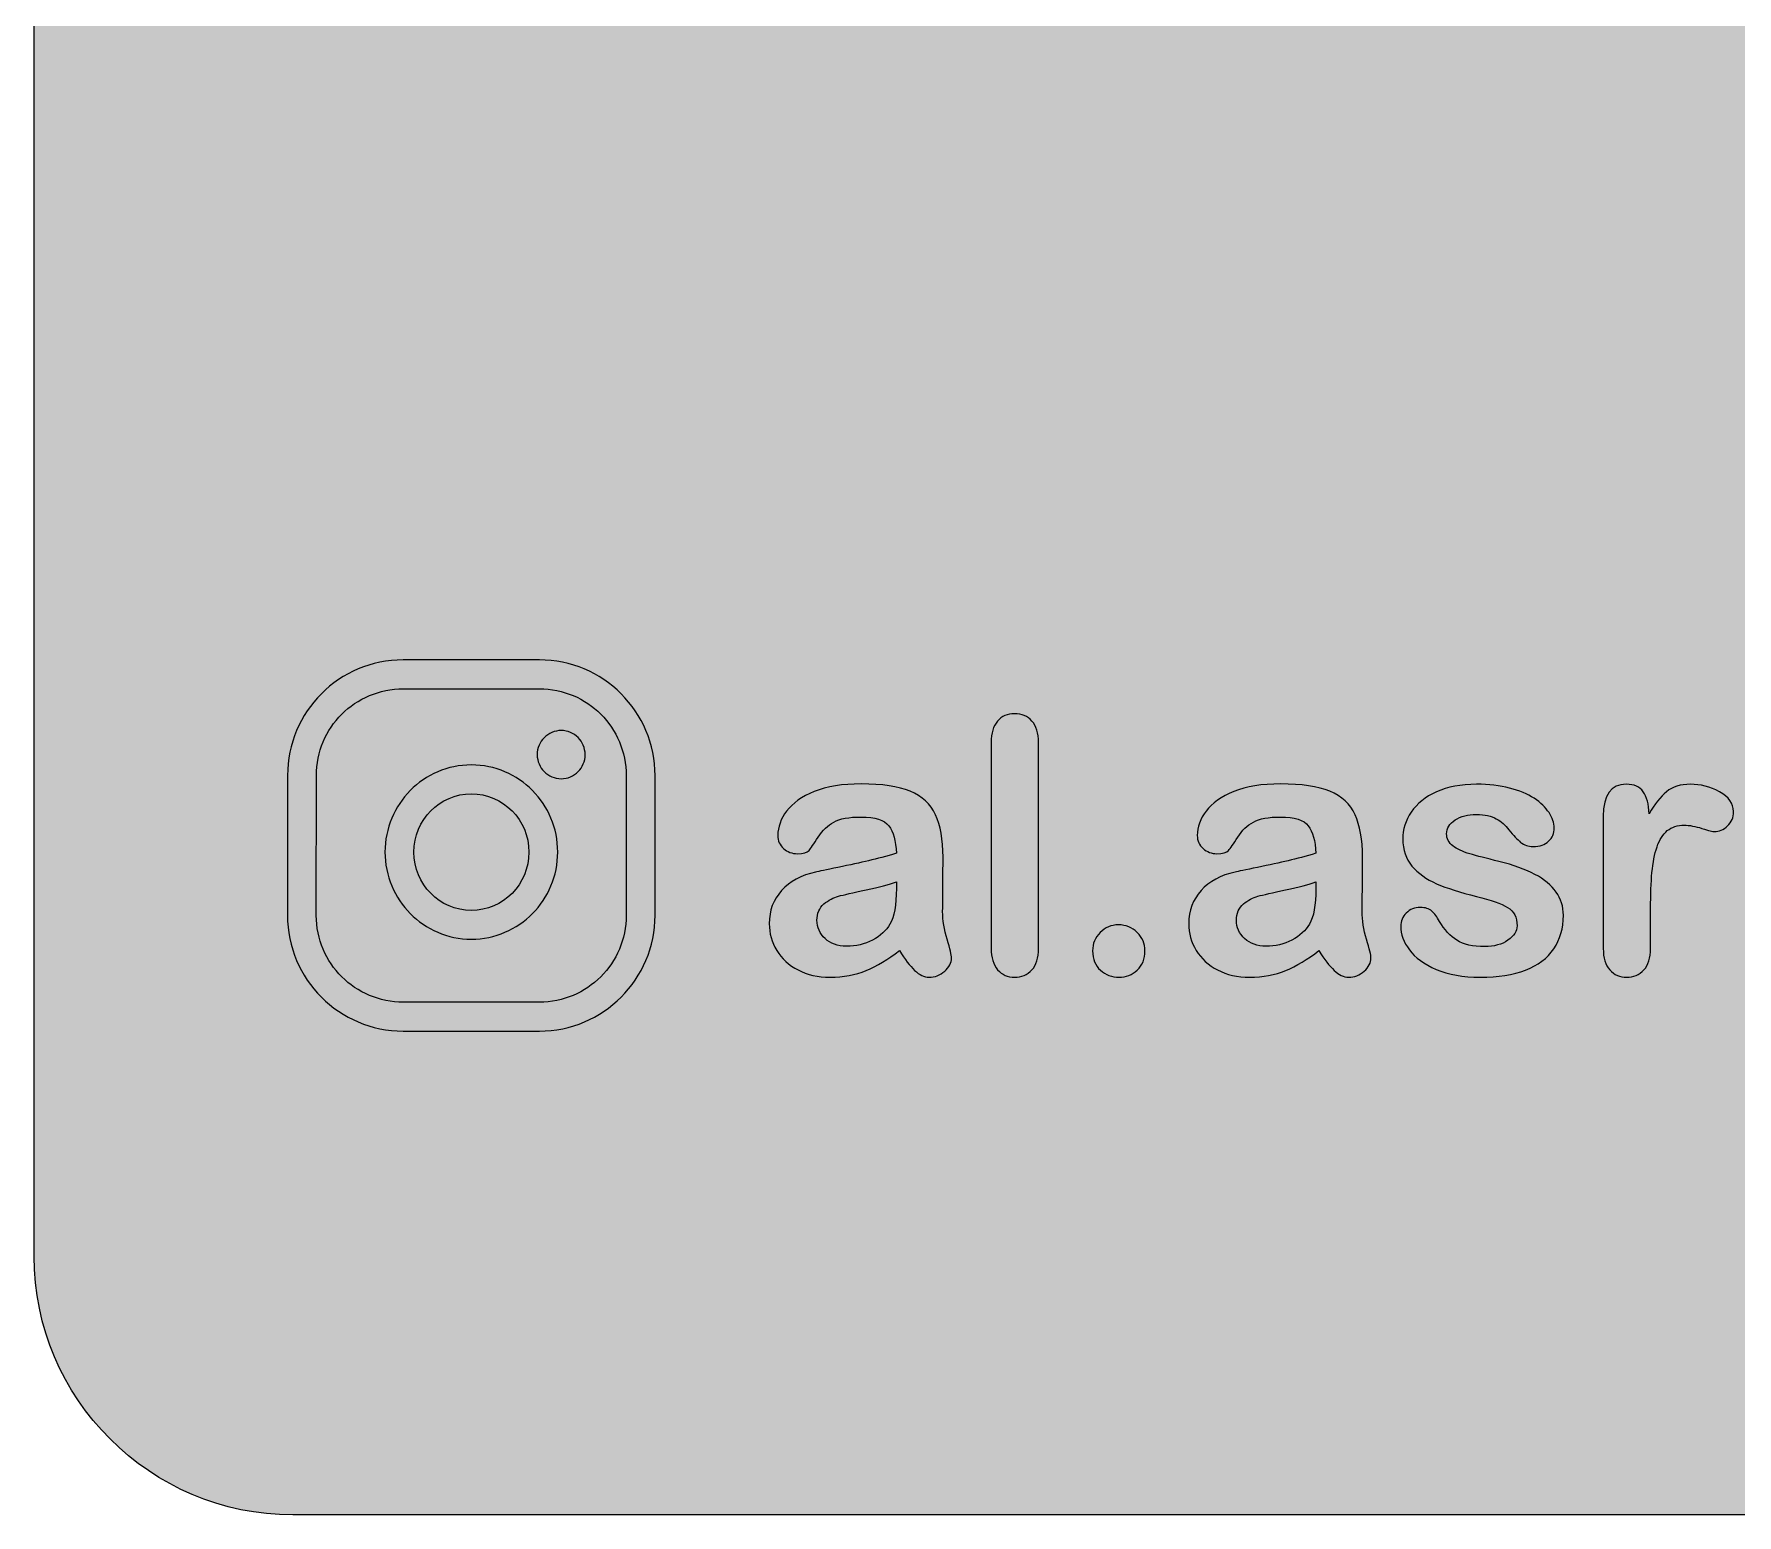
# Model space of a CAD drawing. Header units: millimetres. Extents: x -479.3 to -439.3, y 36.5 to 76.5.
# Drawn here: x -479.3 to -459.06, y 36.51 to 54.12 of the extents above; entities that cross this region are included whole.
import ezdxf

# ---------------------------------------------------------------- set-up
doc = ezdxf.new("R2010")
doc.units = ezdxf.units.MM
doc.header["$MEASUREMENT"] = 0
doc.layers.add('Layer 1', color=7, linetype='Continuous')

msp = doc.modelspace()

# ---------------------------------------------------------------- hatches: boundary and pattern name
at = {"layer": 'Layer 1', "true_color": 0xfff212}
h = msp.add_hatch(color=2, dxfattribs=at)
edge = h.paths.add_edge_path()
edge.add_spline(control_points=[(-442.378, 76.5096), (-442.378, 76.5096), (-476.2282, 76.5096), (-476.2282, 76.5096), (-477.9194, 76.5096), (-479.3031, 75.1259), (-479.3031, 73.4347), (-479.3031, 73.4347), (-479.3031, 39.5846), (-479.3031, 39.5846), (-479.3031, 37.8934), (-477.9194, 36.5097), (-476.2282, 36.5097), (-476.2282, 36.5097), (-442.378, 36.5097), (-442.378, 36.5097), (-440.6868, 36.5097), (-439.3031, 37.8934), (-439.3031, 39.5846), (-439.3031, 39.5846), (-439.3031, 73.4347), (-439.3031, 73.4347), (-439.3031, 75.1259), (-440.6868, 76.5096), (-442.378, 76.5096)], knot_values=[0, 0, 0, 0, 0.125, 0.125, 0.125, 0.25, 0.25, 0.25, 0.375, 0.375, 0.375, 0.5, 0.5, 0.5, 0.625, 0.625, 0.625, 0.75, 0.75, 0.75, 0.875, 0.875, 0.875, 1, 1, 1, 1], degree=3, periodic=1)
at = {"layer": 'Layer 1', "true_color": 0x373435}
h = msp.add_hatch(color=250, dxfattribs=at)
edge = h.paths.add_edge_path()
edge.add_spline(control_points=[(-473.2954, 42.264), (-473.2954, 42.264), (-474.9138, 42.2636), (-474.9138, 42.2636), (-475.2936, 42.2636), (-475.6379, 42.4179), (-475.8869, 42.6668), (-476.1357, 42.9164), (-476.2902, 43.2606), (-476.2902, 43.6397), (-476.2902, 43.6397), (-476.2892, 45.3017), (-476.2892, 45.3017), (-476.2899, 45.6815), (-476.1358, 46.0256), (-475.8869, 46.2746), (-475.6379, 46.5236), (-475.2936, 46.6777), (-474.9139, 46.6777), (-474.9139, 46.6777), (-473.2955, 46.6777), (-473.2955, 46.6777), (-472.9164, 46.6777), (-472.5725, 46.5236), (-472.323, 46.2745), (-472.0735, 46.0246), (-471.9192, 45.6807), (-471.9192, 45.3015), (-471.9192, 45.3015), (-471.9192, 43.6397), (-471.9192, 43.6397), (-471.9192, 43.2603), (-472.0736, 42.9164), (-472.3229, 42.6671), (-472.571, 42.4183), (-472.9153, 42.2643), (-473.2954, 42.264)], knot_values=[0, 0, 0, 0, 0.0833333, 0.0833333, 0.0833333, 0.1666667, 0.1666667, 0.1666667, 0.25, 0.25, 0.25, 0.3333333, 0.3333333, 0.3333333, 0.4166667, 0.4166667, 0.4166667, 0.5, 0.5, 0.5, 0.5833333, 0.5833333, 0.5833333, 0.6666667, 0.6666667, 0.6666667, 0.75, 0.75, 0.75, 0.8333333, 0.8333333, 0.8333333, 0.9166667, 0.9166667, 0.9166667, 1, 1, 1, 1], degree=3, periodic=1)
h = msp.add_hatch(color=250, dxfattribs=at)
edge = h.paths.add_edge_path()
edge.add_spline(control_points=[(-474.9138, 42.6072), (-474.9138, 42.6072), (-473.2955, 42.6072), (-473.2955, 42.6072), (-473.0109, 42.6064), (-472.7525, 42.7222), (-472.5653, 42.9094), (-472.3783, 43.0958), (-472.2627, 43.3541), (-472.2627, 43.6394), (-472.2627, 43.6394), (-472.2627, 45.3015), (-472.2627, 45.3015), (-472.2627, 45.5873), (-472.3783, 45.8456), (-472.5646, 46.0318), (-472.7515, 46.2188), (-473.0099, 46.3343), (-473.2955, 46.3343), (-473.2955, 46.3343), (-474.9139, 46.3343), (-474.9139, 46.3343), (-475.199, 46.3343), (-475.4574, 46.2186), (-475.6442, 46.0319), (-475.8308, 45.8453), (-475.9465, 45.5869), (-475.9465, 45.3017), (-475.9465, 45.3017), (-475.9473, 43.6397), (-475.9473, 43.6397), (-475.9466, 43.3542), (-475.8312, 43.0958), (-475.6448, 42.9096), (-475.4574, 42.7229), (-475.199, 42.6072), (-474.9138, 42.6072)], knot_values=[0, 0, 0, 0, 0.0833333, 0.0833333, 0.0833333, 0.1666667, 0.1666667, 0.1666667, 0.25, 0.25, 0.25, 0.3333333, 0.3333333, 0.3333333, 0.4166667, 0.4166667, 0.4166667, 0.5, 0.5, 0.5, 0.5833333, 0.5833333, 0.5833333, 0.6666667, 0.6666667, 0.6666667, 0.75, 0.75, 0.75, 0.8333333, 0.8333333, 0.8333333, 0.9166667, 0.9166667, 0.9166667, 1, 1, 1, 1], degree=3, periodic=1)
h = msp.add_hatch(color=250, dxfattribs=at)
edge = h.paths.add_edge_path()
edge.add_spline(control_points=[(-467.9239, 43.2472), (-467.9239, 43.2472), (-467.9239, 45.694), (-467.9239, 45.694), (-467.9239, 45.8069), (-467.8985, 45.8923), (-467.8484, 45.9502), (-467.7983, 46.008), (-467.7306, 46.0369), (-467.6452, 46.0369), (-467.5605, 46.0369), (-467.4914, 46.008), (-467.4392, 45.9509), (-467.387, 45.8937), (-467.3609, 45.8083), (-467.3609, 45.694), (-467.3609, 45.694), (-467.3609, 43.2472), (-467.3609, 43.2472), (-467.3609, 43.1329), (-467.3877, 43.0475), (-467.4406, 42.9904), (-467.4935, 42.9332), (-467.562, 42.9043), (-467.6452, 42.9043), (-467.7278, 42.9043), (-467.7948, 42.9339), (-467.8463, 42.9932), (-467.8978, 43.0525), (-467.9239, 43.1371), (-467.9239, 43.2472)], knot_values=[0, 0, 0, 0, 0.1, 0.1, 0.1, 0.2, 0.2, 0.2, 0.3, 0.3, 0.3, 0.4, 0.4, 0.4, 0.5, 0.5, 0.5, 0.6, 0.6, 0.6, 0.7, 0.7, 0.7, 0.8, 0.8, 0.8, 0.9, 0.9, 0.9, 1, 1, 1, 1], degree=3, periodic=1)
h = msp.add_hatch(color=250, dxfattribs=at)
edge = h.paths.add_edge_path()
edge.add_spline(control_points=[(-472.7508, 45.5511), (-472.7505, 45.4724), (-472.7822, 45.401), (-472.8335, 45.3491), (-472.8858, 45.2964), (-472.9574, 45.2639), (-473.0359, 45.2639), (-473.1151, 45.2648), (-473.1866, 45.297), (-473.2378, 45.3486), (-473.2895, 45.401), (-473.3212, 45.4725), (-473.3212, 45.5509), (-473.3212, 45.6292), (-473.2895, 45.7008), (-473.2383, 45.7527), (-473.186, 45.8054), (-473.1146, 45.8378), (-473.0359, 45.8378), (-472.9571, 45.8378), (-472.8857, 45.8054), (-472.834, 45.7533), (-472.7827, 45.7013), (-472.7514, 45.6298), (-472.7508, 45.5511)], knot_values=[0, 0, 0, 0, 0.125, 0.125, 0.125, 0.25, 0.25, 0.25, 0.375, 0.375, 0.375, 0.5, 0.5, 0.5, 0.625, 0.625, 0.625, 0.75, 0.75, 0.75, 0.875, 0.875, 0.875, 1, 1, 1, 1], degree=3, periodic=1)
h = msp.add_hatch(color=250, dxfattribs=at)
edge = h.paths.add_edge_path()
edge.add_spline(control_points=[(-473.0765, 44.3926), (-473.0765, 44.1076), (-473.1913, 43.8488), (-473.3767, 43.6611), (-473.5636, 43.4725), (-473.8206, 43.3562), (-474.1037, 43.3562), (-474.3875, 43.3571), (-474.6447, 43.4733), (-474.83, 43.6606), (-475.0159, 43.8483), (-475.1309, 44.1072), (-475.1309, 44.3925), (-475.1309, 44.6778), (-475.016, 44.9364), (-474.8307, 45.124), (-474.6442, 45.3124), (-474.3871, 45.4289), (-474.1037, 45.4289), (-473.8203, 45.4289), (-473.5634, 45.3126), (-473.3774, 45.1247), (-473.1915, 44.937), (-473.0765, 44.678), (-473.0765, 44.3926)], knot_values=[0, 0, 0, 0, 0.125, 0.125, 0.125, 0.25, 0.25, 0.25, 0.375, 0.375, 0.375, 0.5, 0.5, 0.5, 0.625, 0.625, 0.625, 0.75, 0.75, 0.75, 0.875, 0.875, 0.875, 1, 1, 1, 1], degree=3, periodic=1)
h = msp.add_hatch(color=250, dxfattribs=at)
edge = h.paths.add_edge_path()
edge.add_spline(control_points=[(-469.0133, 43.2211), (-469.1502, 43.1153), (-469.2821, 43.0362), (-469.4091, 42.9833), (-469.5368, 42.9304), (-469.68, 42.9043), (-469.8381, 42.9043), (-469.9827, 42.9043), (-470.1104, 42.9332), (-470.2198, 42.9904), (-470.3291, 43.0475), (-470.4138, 43.1244), (-470.4731, 43.2225), (-470.5323, 43.3206), (-470.562, 43.4264), (-470.562, 43.5407), (-470.562, 43.6952), (-470.5133, 43.8265), (-470.4152, 43.9351), (-470.3171, 44.0445), (-470.1824, 44.1171), (-470.0109, 44.1545), (-469.9757, 44.163), (-469.8868, 44.1813), (-469.7449, 44.2103), (-469.6031, 44.2392), (-469.4811, 44.2653), (-469.3802, 44.29), (-469.2793, 44.314), (-469.1692, 44.3429), (-469.0507, 44.3775), (-469.0577, 44.5264), (-469.0874, 44.6357), (-469.1403, 44.7049), (-469.1939, 44.7747), (-469.3033, 44.8093), (-469.4705, 44.8093), (-469.6137, 44.8093), (-469.7217, 44.7895), (-469.7936, 44.7493), (-469.8663, 44.7098), (-469.9284, 44.6498), (-469.9799, 44.5694), (-470.0314, 44.4897), (-470.0681, 44.4375), (-470.0892, 44.4114), (-470.1111, 44.386), (-470.157, 44.3733), (-470.2268, 44.3733), (-470.2903, 44.3733), (-470.3454, 44.3937), (-470.3912, 44.4346), (-470.4371, 44.4749), (-470.4604, 44.5271), (-470.4604, 44.5906), (-470.4604, 44.69), (-470.4251, 44.7867), (-470.3552, 44.8805), (-470.2847, 44.9744), (-470.1753, 45.0513), (-470.0265, 45.112), (-469.8776, 45.1726), (-469.692, 45.203), (-469.4698, 45.203), (-469.2221, 45.203), (-469.0267, 45.1733), (-468.8849, 45.1148), (-468.7431, 45.0562), (-468.6429, 44.9638), (-468.5843, 44.8368), (-468.5258, 44.7098), (-468.4961, 44.5419), (-468.4961, 44.3323), (-468.4961, 44.1997), (-468.4968, 44.0875), (-468.4975, 43.9951), (-468.4982, 43.9027), (-468.4989, 43.7996), (-468.5004, 43.6868), (-468.5004, 43.5809), (-468.4827, 43.4702), (-468.4474, 43.3551), (-468.4122, 43.2408), (-468.3952, 43.1668), (-468.3952, 43.1336), (-468.3952, 43.0757), (-468.422, 43.0228), (-468.4764, 42.9756), (-468.5314, 42.9283), (-468.5928, 42.9043), (-468.6619, 42.9043), (-468.7198, 42.9043), (-468.7769, 42.9311), (-468.8334, 42.9854), (-468.8898, 43.0398), (-468.9498, 43.1181), (-469.0133, 43.2211)], knot_values=[0, 0, 0, 0, 0.03125, 0.03125, 0.03125, 0.0625, 0.0625, 0.0625, 0.09375, 0.09375, 0.09375, 0.125, 0.125, 0.125, 0.15625, 0.15625, 0.15625, 0.1875, 0.1875, 0.1875, 0.21875, 0.21875, 0.21875, 0.25, 0.25, 0.25, 0.28125, 0.28125, 0.28125, 0.3125, 0.3125, 0.3125, 0.34375, 0.34375, 0.34375, 0.375, 0.375, 0.375, 0.40625, 0.40625, 0.40625, 0.4375, 0.4375, 0.4375, 0.46875, 0.46875, 0.46875, 0.5, 0.5, 0.5, 0.53125, 0.53125, 0.53125, 0.5625, 0.5625, 0.5625, 0.59375, 0.59375, 0.59375, 0.625, 0.625, 0.625, 0.65625, 0.65625, 0.65625, 0.6875, 0.6875, 0.6875, 0.71875, 0.71875, 0.71875, 0.75, 0.75, 0.75, 0.78125, 0.78125, 0.78125, 0.8125, 0.8125, 0.8125, 0.84375, 0.84375, 0.84375, 0.875, 0.875, 0.875, 0.90625, 0.90625, 0.90625, 0.9375, 0.9375, 0.9375, 0.96875, 0.96875, 0.96875, 1, 1, 1, 1], degree=3, periodic=1)
h = msp.add_hatch(color=250, dxfattribs=at)
edge = h.paths.add_edge_path()
edge.add_spline(control_points=[(-464.0258, 43.2211), (-464.1627, 43.1153), (-464.2946, 43.0362), (-464.4216, 42.9833), (-464.5493, 42.9304), (-464.6925, 42.9043), (-464.8506, 42.9043), (-464.9952, 42.9043), (-465.1229, 42.9332), (-465.2323, 42.9904), (-465.3416, 43.0475), (-465.4263, 43.1244), (-465.4856, 43.2225), (-465.5448, 43.3206), (-465.5745, 43.4264), (-465.5745, 43.5407), (-465.5745, 43.6952), (-465.5258, 43.8265), (-465.4277, 43.9351), (-465.3296, 44.0445), (-465.1949, 44.1171), (-465.0234, 44.1545), (-464.9882, 44.163), (-464.8993, 44.1813), (-464.7574, 44.2103), (-464.6156, 44.2392), (-464.4936, 44.2653), (-464.3927, 44.29), (-464.2918, 44.314), (-464.1817, 44.3429), (-464.0632, 44.3775), (-464.0702, 44.5264), (-464.0999, 44.6357), (-464.1528, 44.7049), (-464.2064, 44.7747), (-464.3158, 44.8093), (-464.483, 44.8093), (-464.6262, 44.8093), (-464.7342, 44.7895), (-464.8061, 44.7493), (-464.8788, 44.7098), (-464.9409, 44.6498), (-464.9924, 44.5694), (-465.0439, 44.4897), (-465.0806, 44.4375), (-465.1017, 44.4114), (-465.1236, 44.386), (-465.1695, 44.3733), (-465.2393, 44.3733), (-465.3028, 44.3733), (-465.3579, 44.3937), (-465.4037, 44.4346), (-465.4496, 44.4749), (-465.4729, 44.5271), (-465.4729, 44.5906), (-465.4729, 44.69), (-465.4376, 44.7867), (-465.3677, 44.8805), (-465.2972, 44.9744), (-465.1878, 45.0513), (-465.039, 45.112), (-464.8901, 45.1726), (-464.7045, 45.203), (-464.4823, 45.203), (-464.2346, 45.203), (-464.0392, 45.1733), (-463.8974, 45.1148), (-463.7556, 45.0562), (-463.6554, 44.9638), (-463.5968, 44.8368), (-463.5383, 44.7098), (-463.5086, 44.5419), (-463.5086, 44.3323), (-463.5086, 44.1997), (-463.5093, 44.0875), (-463.51, 43.9951), (-463.5107, 43.9027), (-463.5114, 43.7996), (-463.5129, 43.6868), (-463.5129, 43.5809), (-463.4952, 43.4702), (-463.4599, 43.3551), (-463.4247, 43.2408), (-463.4077, 43.1668), (-463.4077, 43.1336), (-463.4077, 43.0757), (-463.4345, 43.0228), (-463.4889, 42.9756), (-463.5439, 42.9283), (-463.6053, 42.9043), (-463.6744, 42.9043), (-463.7323, 42.9043), (-463.7894, 42.9311), (-463.8459, 42.9854), (-463.9023, 43.0398), (-463.9623, 43.1181), (-464.0258, 43.2211)], knot_values=[0, 0, 0, 0, 0.03125, 0.03125, 0.03125, 0.0625, 0.0625, 0.0625, 0.09375, 0.09375, 0.09375, 0.125, 0.125, 0.125, 0.15625, 0.15625, 0.15625, 0.1875, 0.1875, 0.1875, 0.21875, 0.21875, 0.21875, 0.25, 0.25, 0.25, 0.28125, 0.28125, 0.28125, 0.3125, 0.3125, 0.3125, 0.34375, 0.34375, 0.34375, 0.375, 0.375, 0.375, 0.40625, 0.40625, 0.40625, 0.4375, 0.4375, 0.4375, 0.46875, 0.46875, 0.46875, 0.5, 0.5, 0.5, 0.53125, 0.53125, 0.53125, 0.5625, 0.5625, 0.5625, 0.59375, 0.59375, 0.59375, 0.625, 0.625, 0.625, 0.65625, 0.65625, 0.65625, 0.6875, 0.6875, 0.6875, 0.71875, 0.71875, 0.71875, 0.75, 0.75, 0.75, 0.78125, 0.78125, 0.78125, 0.8125, 0.8125, 0.8125, 0.84375, 0.84375, 0.84375, 0.875, 0.875, 0.875, 0.90625, 0.90625, 0.90625, 0.9375, 0.9375, 0.9375, 0.96875, 0.96875, 0.96875, 1, 1, 1, 1], degree=3, periodic=1)
h = msp.add_hatch(color=250, dxfattribs=at)
edge = h.paths.add_edge_path()
edge.add_spline(control_points=[(-461.1203, 43.6409), (-461.1203, 43.4857), (-461.1584, 43.3523), (-461.2339, 43.2416), (-461.3094, 43.1308), (-461.4216, 43.0468), (-461.5698, 42.9897), (-461.7179, 42.9325), (-461.8978, 42.9043), (-462.1102, 42.9043), (-462.3127, 42.9043), (-462.4863, 42.9353), (-462.6309, 42.9974), (-462.7755, 43.0588), (-462.8821, 43.1364), (-462.9512, 43.2296), (-463.0197, 43.322), (-463.0542, 43.4151), (-463.0542, 43.509), (-463.0542, 43.571), (-463.0324, 43.624), (-462.9879, 43.6677), (-462.9442, 43.7122), (-462.8884, 43.734), (-462.8207, 43.734), (-462.7614, 43.734), (-462.7163, 43.7192), (-462.6845, 43.6903), (-462.6528, 43.6614), (-462.6224, 43.6211), (-462.5935, 43.5682), (-462.5356, 43.468), (-462.4665, 43.3925), (-462.3861, 43.3432), (-462.3056, 43.2931), (-462.1956, 43.2684), (-462.0566, 43.2684), (-461.9437, 43.2684), (-461.8513, 43.2938), (-461.7793, 43.3439), (-461.7066, 43.394), (-461.6706, 43.4518), (-461.6706, 43.5167), (-461.6706, 43.6162), (-461.708, 43.6882), (-461.7828, 43.734), (-461.8583, 43.7792), (-461.9818, 43.8229), (-462.1539, 43.8646), (-462.348, 43.9125), (-462.506, 43.9633), (-462.6281, 44.0162), (-462.7494, 44.0692), (-462.8468, 44.1397), (-462.9202, 44.2265), (-462.9928, 44.3133), (-463.0295, 44.4205), (-463.0295, 44.5468), (-463.0295, 44.6604), (-462.9957, 44.767), (-462.9286, 44.8678), (-462.8609, 44.9687), (-462.7614, 45.0485), (-462.6295, 45.1084), (-462.4983, 45.1684), (-462.3395, 45.1987), (-462.1532, 45.1987), (-462.0072, 45.1987), (-461.876, 45.1839), (-461.7603, 45.1536), (-461.6438, 45.1233), (-461.5465, 45.0823), (-461.4689, 45.0315), (-461.3905, 44.98), (-461.3313, 44.9236), (-461.2911, 44.8615), (-461.2501, 44.7994), (-461.2297, 44.7394), (-461.2297, 44.6795), (-461.2297, 44.6153), (-461.2515, 44.5616), (-461.2953, 44.5207), (-461.3383, 44.4791), (-461.4004, 44.4586), (-461.4801, 44.4586), (-461.538, 44.4586), (-461.5874, 44.4749), (-461.6283, 44.508), (-461.6685, 44.5412), (-461.7151, 44.5906), (-461.768, 44.6569), (-461.8103, 44.7119), (-461.8604, 44.7564), (-461.9183, 44.7895), (-461.9761, 44.8227), (-462.0545, 44.8389), (-462.1539, 44.8389), (-462.2555, 44.8389), (-462.3402, 44.817), (-462.4079, 44.774), (-462.475, 44.7303), (-462.5088, 44.6759), (-462.5088, 44.611), (-462.5088, 44.5518), (-462.4841, 44.5031), (-462.4348, 44.4657), (-462.3847, 44.4276), (-462.3183, 44.3958), (-462.2344, 44.3711), (-462.1504, 44.3464), (-462.0347, 44.3161), (-461.8872, 44.2801), (-461.7123, 44.2378), (-461.569, 44.1863), (-461.4583, 44.127), (-461.3475, 44.0678), (-461.2635, 43.9979), (-461.2064, 43.9168), (-461.1492, 43.8363), (-461.1203, 43.7446), (-461.1203, 43.6409)], knot_values=[0, 0, 0, 0, 0.025, 0.025, 0.025, 0.05, 0.05, 0.05, 0.075, 0.075, 0.075, 0.1, 0.1, 0.1, 0.125, 0.125, 0.125, 0.15, 0.15, 0.15, 0.175, 0.175, 0.175, 0.2, 0.2, 0.2, 0.225, 0.225, 0.225, 0.25, 0.25, 0.25, 0.275, 0.275, 0.275, 0.3, 0.3, 0.3, 0.325, 0.325, 0.325, 0.35, 0.35, 0.35, 0.375, 0.375, 0.375, 0.4, 0.4, 0.4, 0.425, 0.425, 0.425, 0.45, 0.45, 0.45, 0.475, 0.475, 0.475, 0.5, 0.5, 0.5, 0.525, 0.525, 0.525, 0.55, 0.55, 0.55, 0.575, 0.575, 0.575, 0.6, 0.6, 0.6, 0.625, 0.625, 0.625, 0.65, 0.65, 0.65, 0.675, 0.675, 0.675, 0.7, 0.7, 0.7, 0.725, 0.725, 0.725, 0.75, 0.75, 0.75, 0.775, 0.775, 0.775, 0.8, 0.8, 0.8, 0.825, 0.825, 0.825, 0.85, 0.85, 0.85, 0.875, 0.875, 0.875, 0.9, 0.9, 0.9, 0.925, 0.925, 0.925, 0.95, 0.95, 0.95, 0.975, 0.975, 0.975, 1, 1, 1, 1], degree=3, periodic=1)
h = msp.add_hatch(color=250, dxfattribs=at)
edge = h.paths.add_edge_path()
edge.add_spline(control_points=[(-460.0832, 43.7185), (-460.0832, 43.7185), (-460.0832, 43.2472), (-460.0832, 43.2472), (-460.0832, 43.1329), (-460.11, 43.0475), (-460.1636, 42.9904), (-460.2173, 42.9332), (-460.285, 42.9043), (-460.3675, 42.9043), (-460.4487, 42.9043), (-460.5157, 42.9332), (-460.5679, 42.9911), (-460.6201, 43.0489), (-460.6462, 43.1343), (-460.6462, 43.2472), (-460.6462, 43.2472), (-460.6462, 44.8185), (-460.6462, 44.8185), (-460.6462, 45.0718), (-460.5545, 45.1987), (-460.3718, 45.1987), (-460.2786, 45.1987), (-460.2109, 45.1691), (-460.17, 45.1098), (-460.1284, 45.0506), (-460.1058, 44.9624), (-460.1016, 44.8467), (-460.0345, 44.9624), (-459.9654, 45.0506), (-459.8941, 45.1098), (-459.8229, 45.1691), (-459.7283, 45.1987), (-459.6098, 45.1987), (-459.4913, 45.1987), (-459.3762, 45.1691), (-459.2648, 45.1098), (-459.1533, 45.0506), (-459.0976, 44.9716), (-459.0976, 44.8735), (-459.0976, 44.8043), (-459.1208, 44.7479), (-459.1688, 44.7027), (-459.2161, 44.6576), (-459.2676, 44.6357), (-459.3226, 44.6357), (-459.3431, 44.6357), (-459.3932, 44.6484), (-459.4722, 44.6738), (-459.5519, 44.6992), (-459.6218, 44.7119), (-459.6825, 44.7119), (-459.765, 44.7119), (-459.832, 44.69), (-459.8849, 44.647), (-459.9372, 44.6033), (-459.9781, 44.5391), (-460.007, 44.4537), (-460.0359, 44.3683), (-460.0557, 44.2667), (-460.067, 44.1489), (-460.0776, 44.0311), (-460.0832, 43.8878), (-460.0832, 43.7185)], knot_values=[0, 0, 0, 0, 0.047619, 0.047619, 0.047619, 0.0952381, 0.0952381, 0.0952381, 0.1428571, 0.1428571, 0.1428571, 0.1904762, 0.1904762, 0.1904762, 0.2380952, 0.2380952, 0.2380952, 0.2857143, 0.2857143, 0.2857143, 0.3333333, 0.3333333, 0.3333333, 0.3809524, 0.3809524, 0.3809524, 0.4285714, 0.4285714, 0.4285714, 0.4761905, 0.4761905, 0.4761905, 0.5238095, 0.5238095, 0.5238095, 0.5714286, 0.5714286, 0.5714286, 0.6190476, 0.6190476, 0.6190476, 0.6666667, 0.6666667, 0.6666667, 0.7142857, 0.7142857, 0.7142857, 0.7619048, 0.7619048, 0.7619048, 0.8095238, 0.8095238, 0.8095238, 0.8571429, 0.8571429, 0.8571429, 0.9047619, 0.9047619, 0.9047619, 0.952381, 0.952381, 0.952381, 1, 1, 1, 1], degree=3, periodic=1)
h = msp.add_hatch(color=250, dxfattribs=at)
edge = h.paths.add_edge_path()
edge.add_spline(control_points=[(-473.6206, 43.9016), (-473.4966, 44.0268), (-473.42, 44.2003), (-473.42, 44.3926), (-473.42, 44.5848), (-473.4966, 44.7584), (-473.6202, 44.8833), (-473.7437, 45.008), (-473.9148, 45.0854), (-474.1037, 45.0854), (-474.2922, 45.0854), (-474.4632, 45.0083), (-474.5867, 44.8838), (-474.7106, 44.7584), (-474.7875, 44.5845), (-474.7875, 44.3925), (-474.7875, 44.2003), (-474.7109, 44.0268), (-474.5873, 43.902), (-474.4632, 43.7767), (-474.2918, 43.6989), (-474.1037, 43.6989), (-473.9147, 43.6996), (-473.7438, 43.7767), (-473.6206, 43.9016)], knot_values=[0, 0, 0, 0, 0.125, 0.125, 0.125, 0.25, 0.25, 0.25, 0.375, 0.375, 0.375, 0.5, 0.5, 0.5, 0.625, 0.625, 0.625, 0.75, 0.75, 0.75, 0.875, 0.875, 0.875, 1, 1, 1, 1], degree=3, periodic=1)
h = msp.add_hatch(color=250, dxfattribs=at)
edge = h.paths.add_edge_path()
edge.add_spline(control_points=[(-469.0507, 44.0388), (-469.1332, 44.0085), (-469.2532, 43.976), (-469.4112, 43.9429), (-469.5686, 43.909), (-469.6779, 43.8836), (-469.7386, 43.8681), (-469.7993, 43.8519), (-469.8571, 43.8208), (-469.9122, 43.7749), (-469.9672, 43.7284), (-469.9947, 43.6642), (-469.9947, 43.5809), (-469.9947, 43.4956), (-469.9623, 43.4229), (-469.8973, 43.3629), (-469.8331, 43.3029), (-469.7485, 43.2726), (-469.6433, 43.2726), (-469.5319, 43.2726), (-469.4289, 43.2973), (-469.335, 43.346), (-469.2405, 43.3954), (-469.1713, 43.4582), (-469.1269, 43.5358), (-469.0761, 43.6211), (-469.0507, 43.7622), (-469.0507, 43.9584), (-469.0507, 43.9584), (-469.0507, 44.0388), (-469.0507, 44.0388)], knot_values=[0, 0, 0, 0, 0.1, 0.1, 0.1, 0.2, 0.2, 0.2, 0.3, 0.3, 0.3, 0.4, 0.4, 0.4, 0.5, 0.5, 0.5, 0.6, 0.6, 0.6, 0.7, 0.7, 0.7, 0.8, 0.8, 0.8, 0.9, 0.9, 0.9, 1, 1, 1, 1], degree=3, periodic=1)
h = msp.add_hatch(color=250, dxfattribs=at)
edge = h.paths.add_edge_path()
edge.add_spline(control_points=[(-464.0632, 44.0388), (-464.1457, 44.0085), (-464.2657, 43.976), (-464.4237, 43.9429), (-464.5811, 43.909), (-464.6904, 43.8836), (-464.7511, 43.8681), (-464.8118, 43.8519), (-464.8696, 43.8208), (-464.9247, 43.7749), (-464.9797, 43.7284), (-465.0072, 43.6642), (-465.0072, 43.5809), (-465.0072, 43.4956), (-464.9748, 43.4229), (-464.9098, 43.3629), (-464.8456, 43.3029), (-464.761, 43.2726), (-464.6558, 43.2726), (-464.5444, 43.2726), (-464.4414, 43.2973), (-464.3475, 43.346), (-464.253, 43.3954), (-464.1838, 43.4582), (-464.1394, 43.5358), (-464.0886, 43.6211), (-464.0632, 43.7622), (-464.0632, 43.9584), (-464.0632, 43.9584), (-464.0632, 44.0388), (-464.0632, 44.0388)], knot_values=[0, 0, 0, 0, 0.1, 0.1, 0.1, 0.2, 0.2, 0.2, 0.3, 0.3, 0.3, 0.4, 0.4, 0.4, 0.5, 0.5, 0.5, 0.6, 0.6, 0.6, 0.7, 0.7, 0.7, 0.8, 0.8, 0.8, 0.9, 0.9, 0.9, 1, 1, 1, 1], degree=3, periodic=1)
h = msp.add_hatch(color=250, dxfattribs=at)
edge = h.paths.add_edge_path()
edge.add_spline(control_points=[(-466.4035, 42.9043), (-466.4888, 42.9043), (-466.5622, 42.9318), (-466.6243, 42.9868), (-466.6864, 43.0419), (-466.7174, 43.1195), (-466.7174, 43.2183), (-466.7174, 43.3029), (-466.6878, 43.3749), (-466.6285, 43.4356), (-466.5693, 43.4963), (-466.4959, 43.5266), (-466.4091, 43.5266), (-466.3223, 43.5266), (-466.2482, 43.497), (-466.1869, 43.437), (-466.1255, 43.377), (-466.0951, 43.3043), (-466.0951, 43.2183), (-466.0951, 43.1209), (-466.1255, 43.044), (-466.1869, 42.9883), (-466.2482, 42.9325), (-466.3202, 42.9043), (-466.4035, 42.9043)], knot_values=[0, 0, 0, 0, 0.125, 0.125, 0.125, 0.25, 0.25, 0.25, 0.375, 0.375, 0.375, 0.5, 0.5, 0.5, 0.625, 0.625, 0.625, 0.75, 0.75, 0.75, 0.875, 0.875, 0.875, 1, 1, 1, 1], degree=3, periodic=1)

# ---------------------------------------------------------------- linework, layer by layer
at = {"layer": 'Layer 1', "color": 250, "lineweight": 9}
msp.add_open_spline([(-442.378, 76.5096), (-442.378, 76.5096), (-476.2282, 76.5096), (-476.2282, 76.5096), (-477.9194, 76.5096), (-479.3031, 75.1259), (-479.3031, 73.4347), (-479.3031, 73.4347), (-479.3031, 39.5846), (-479.3031, 39.5846), (-479.3031, 37.8934), (-477.9194, 36.5097), (-476.2282, 36.5097), (-476.2282, 36.5097), (-442.378, 36.5097), (-442.378, 36.5097), (-440.6868, 36.5097), (-439.3031, 37.8934), (-439.3031, 39.5846), (-439.3031, 39.5846), (-439.3031, 73.4347), (-439.3031, 73.4347), (-439.3031, 75.1259), (-440.6868, 76.5096), (-442.378, 76.5096)], degree=3, knots=[0, 0, 0, 0, 0.125, 0.125, 0.125, 0.25, 0.25, 0.25, 0.375, 0.375, 0.375, 0.5, 0.5, 0.5, 0.625, 0.625, 0.625, 0.75, 0.75, 0.75, 0.875, 0.875, 0.875, 1, 1, 1, 1], dxfattribs=at)
at = {"layer": 'Layer 1', "color": 250}
for points, knots in [([(-473.2954, 42.264), (-473.2954, 42.264), (-474.9138, 42.2636), (-474.9138, 42.2636), (-475.2936, 42.2636), (-475.6379, 42.4179), (-475.8869, 42.6668), (-476.1357, 42.9164), (-476.2902, 43.2606), (-476.2902, 43.6397), (-476.2902, 43.6397), (-476.2892, 45.3017), (-476.2892, 45.3017), (-476.2899, 45.6815), (-476.1358, 46.0256), (-475.8869, 46.2746), (-475.6379, 46.5236), (-475.2936, 46.6777), (-474.9139, 46.6777), (-474.9139, 46.6777), (-473.2955, 46.6777), (-473.2955, 46.6777), (-472.9164, 46.6777), (-472.5725, 46.5236), (-472.323, 46.2745), (-472.0735, 46.0246), (-471.9192, 45.6807), (-471.9192, 45.3015), (-471.9192, 45.3015), (-471.9192, 43.6397), (-471.9192, 43.6397), (-471.9192, 43.2603), (-472.0736, 42.9164), (-472.3229, 42.6671), (-472.571, 42.4183), (-472.9153, 42.2643), (-473.2954, 42.264)], [0, 0, 0, 0, 0.0833333, 0.0833333, 0.0833333, 0.1666667, 0.1666667, 0.1666667, 0.25, 0.25, 0.25, 0.3333333, 0.3333333, 0.3333333, 0.4166667, 0.4166667, 0.4166667, 0.5, 0.5, 0.5, 0.5833333, 0.5833333, 0.5833333, 0.6666667, 0.6666667, 0.6666667, 0.75, 0.75, 0.75, 0.8333333, 0.8333333, 0.8333333, 0.9166667, 0.9166667, 0.9166667, 1, 1, 1, 1]), ([(-474.9138, 42.6072), (-474.9138, 42.6072), (-473.2955, 42.6072), (-473.2955, 42.6072), (-473.0109, 42.6064), (-472.7525, 42.7222), (-472.5653, 42.9094), (-472.3783, 43.0958), (-472.2627, 43.3541), (-472.2627, 43.6394), (-472.2627, 43.6394), (-472.2627, 45.3015), (-472.2627, 45.3015), (-472.2627, 45.5873), (-472.3783, 45.8456), (-472.5646, 46.0318), (-472.7515, 46.2188), (-473.0099, 46.3343), (-473.2955, 46.3343), (-473.2955, 46.3343), (-474.9139, 46.3343), (-474.9139, 46.3343), (-475.199, 46.3343), (-475.4574, 46.2186), (-475.6442, 46.0319), (-475.8308, 45.8453), (-475.9465, 45.5869), (-475.9465, 45.3017), (-475.9465, 45.3017), (-475.9473, 43.6397), (-475.9473, 43.6397), (-475.9466, 43.3542), (-475.8312, 43.0958), (-475.6448, 42.9096), (-475.4574, 42.7229), (-475.199, 42.6072), (-474.9138, 42.6072)], [0, 0, 0, 0, 0.0833333, 0.0833333, 0.0833333, 0.1666667, 0.1666667, 0.1666667, 0.25, 0.25, 0.25, 0.3333333, 0.3333333, 0.3333333, 0.4166667, 0.4166667, 0.4166667, 0.5, 0.5, 0.5, 0.5833333, 0.5833333, 0.5833333, 0.6666667, 0.6666667, 0.6666667, 0.75, 0.75, 0.75, 0.8333333, 0.8333333, 0.8333333, 0.9166667, 0.9166667, 0.9166667, 1, 1, 1, 1]), ([(-467.9239, 43.2472), (-467.9239, 43.2472), (-467.9239, 45.694), (-467.9239, 45.694), (-467.9239, 45.8069), (-467.8985, 45.8923), (-467.8484, 45.9502), (-467.7983, 46.008), (-467.7306, 46.0369), (-467.6452, 46.0369), (-467.5605, 46.0369), (-467.4914, 46.008), (-467.4392, 45.9509), (-467.387, 45.8937), (-467.3609, 45.8083), (-467.3609, 45.694), (-467.3609, 45.694), (-467.3609, 43.2472), (-467.3609, 43.2472), (-467.3609, 43.1329), (-467.3877, 43.0475), (-467.4406, 42.9904), (-467.4935, 42.9332), (-467.562, 42.9043), (-467.6452, 42.9043), (-467.7278, 42.9043), (-467.7948, 42.9339), (-467.8463, 42.9932), (-467.8978, 43.0525), (-467.9239, 43.1371), (-467.9239, 43.2472)], [0, 0, 0, 0, 0.1, 0.1, 0.1, 0.2, 0.2, 0.2, 0.3, 0.3, 0.3, 0.4, 0.4, 0.4, 0.5, 0.5, 0.5, 0.6, 0.6, 0.6, 0.7, 0.7, 0.7, 0.8, 0.8, 0.8, 0.9, 0.9, 0.9, 1, 1, 1, 1]), ([(-472.7508, 45.5511), (-472.7505, 45.4724), (-472.7822, 45.401), (-472.8335, 45.3491), (-472.8858, 45.2964), (-472.9574, 45.2639), (-473.0359, 45.2639), (-473.1151, 45.2648), (-473.1866, 45.297), (-473.2378, 45.3486), (-473.2895, 45.401), (-473.3212, 45.4725), (-473.3212, 45.5509), (-473.3212, 45.6292), (-473.2895, 45.7008), (-473.2383, 45.7527), (-473.186, 45.8054), (-473.1146, 45.8378), (-473.0359, 45.8378), (-472.9571, 45.8378), (-472.8857, 45.8054), (-472.834, 45.7533), (-472.7827, 45.7013), (-472.7514, 45.6298), (-472.7508, 45.5511)], [0, 0, 0, 0, 0.125, 0.125, 0.125, 0.25, 0.25, 0.25, 0.375, 0.375, 0.375, 0.5, 0.5, 0.5, 0.625, 0.625, 0.625, 0.75, 0.75, 0.75, 0.875, 0.875, 0.875, 1, 1, 1, 1]), ([(-473.0765, 44.3926), (-473.0765, 44.1076), (-473.1913, 43.8488), (-473.3767, 43.6611), (-473.5636, 43.4725), (-473.8206, 43.3562), (-474.1037, 43.3562), (-474.3875, 43.3571), (-474.6447, 43.4733), (-474.83, 43.6606), (-475.0159, 43.8483), (-475.1309, 44.1072), (-475.1309, 44.3925), (-475.1309, 44.6778), (-475.016, 44.9364), (-474.8307, 45.124), (-474.6442, 45.3124), (-474.3871, 45.4289), (-474.1037, 45.4289), (-473.8203, 45.4289), (-473.5634, 45.3126), (-473.3774, 45.1247), (-473.1915, 44.937), (-473.0765, 44.678), (-473.0765, 44.3926)], [0, 0, 0, 0, 0.125, 0.125, 0.125, 0.25, 0.25, 0.25, 0.375, 0.375, 0.375, 0.5, 0.5, 0.5, 0.625, 0.625, 0.625, 0.75, 0.75, 0.75, 0.875, 0.875, 0.875, 1, 1, 1, 1]), ([(-469.0133, 43.2211), (-469.1502, 43.1153), (-469.2821, 43.0362), (-469.4091, 42.9833), (-469.5368, 42.9304), (-469.68, 42.9043), (-469.8381, 42.9043), (-469.9827, 42.9043), (-470.1104, 42.9332), (-470.2198, 42.9904), (-470.3291, 43.0475), (-470.4138, 43.1244), (-470.4731, 43.2225), (-470.5323, 43.3206), (-470.562, 43.4264), (-470.562, 43.5407), (-470.562, 43.6952), (-470.5133, 43.8265), (-470.4152, 43.9351), (-470.3171, 44.0445), (-470.1824, 44.1171), (-470.0109, 44.1545), (-469.9757, 44.163), (-469.8868, 44.1813), (-469.7449, 44.2103), (-469.6031, 44.2392), (-469.4811, 44.2653), (-469.3802, 44.29), (-469.2793, 44.314), (-469.1692, 44.3429), (-469.0507, 44.3775), (-469.0577, 44.5264), (-469.0874, 44.6357), (-469.1403, 44.7049), (-469.1939, 44.7747), (-469.3033, 44.8093), (-469.4705, 44.8093), (-469.6137, 44.8093), (-469.7217, 44.7895), (-469.7936, 44.7493), (-469.8663, 44.7098), (-469.9284, 44.6498), (-469.9799, 44.5694), (-470.0314, 44.4897), (-470.0681, 44.4375), (-470.0892, 44.4114), (-470.1111, 44.386), (-470.157, 44.3733), (-470.2268, 44.3733), (-470.2903, 44.3733), (-470.3454, 44.3937), (-470.3912, 44.4346), (-470.4371, 44.4749), (-470.4604, 44.5271), (-470.4604, 44.5906), (-470.4604, 44.69), (-470.4251, 44.7867), (-470.3552, 44.8805), (-470.2847, 44.9744), (-470.1753, 45.0513), (-470.0265, 45.112), (-469.8776, 45.1726), (-469.692, 45.203), (-469.4698, 45.203), (-469.2221, 45.203), (-469.0267, 45.1733), (-468.8849, 45.1148), (-468.7431, 45.0562), (-468.6429, 44.9638), (-468.5843, 44.8368), (-468.5258, 44.7098), (-468.4961, 44.5419), (-468.4961, 44.3323), (-468.4961, 44.1997), (-468.4968, 44.0875), (-468.4975, 43.9951), (-468.4982, 43.9027), (-468.4989, 43.7996), (-468.5004, 43.6868), (-468.5004, 43.5809), (-468.4827, 43.4702), (-468.4474, 43.3551), (-468.4122, 43.2408), (-468.3952, 43.1668), (-468.3952, 43.1336), (-468.3952, 43.0757), (-468.422, 43.0228), (-468.4764, 42.9756), (-468.5314, 42.9283), (-468.5928, 42.9043), (-468.6619, 42.9043), (-468.7198, 42.9043), (-468.7769, 42.9311), (-468.8334, 42.9854), (-468.8898, 43.0398), (-468.9498, 43.1181), (-469.0133, 43.2211)], [0, 0, 0, 0, 0.03125, 0.03125, 0.03125, 0.0625, 0.0625, 0.0625, 0.09375, 0.09375, 0.09375, 0.125, 0.125, 0.125, 0.15625, 0.15625, 0.15625, 0.1875, 0.1875, 0.1875, 0.21875, 0.21875, 0.21875, 0.25, 0.25, 0.25, 0.28125, 0.28125, 0.28125, 0.3125, 0.3125, 0.3125, 0.34375, 0.34375, 0.34375, 0.375, 0.375, 0.375, 0.40625, 0.40625, 0.40625, 0.4375, 0.4375, 0.4375, 0.46875, 0.46875, 0.46875, 0.5, 0.5, 0.5, 0.53125, 0.53125, 0.53125, 0.5625, 0.5625, 0.5625, 0.59375, 0.59375, 0.59375, 0.625, 0.625, 0.625, 0.65625, 0.65625, 0.65625, 0.6875, 0.6875, 0.6875, 0.71875, 0.71875, 0.71875, 0.75, 0.75, 0.75, 0.78125, 0.78125, 0.78125, 0.8125, 0.8125, 0.8125, 0.84375, 0.84375, 0.84375, 0.875, 0.875, 0.875, 0.90625, 0.90625, 0.90625, 0.9375, 0.9375, 0.9375, 0.96875, 0.96875, 0.96875, 1, 1, 1, 1]), ([(-464.0258, 43.2211), (-464.1627, 43.1153), (-464.2946, 43.0362), (-464.4216, 42.9833), (-464.5493, 42.9304), (-464.6925, 42.9043), (-464.8506, 42.9043), (-464.9952, 42.9043), (-465.1229, 42.9332), (-465.2323, 42.9904), (-465.3416, 43.0475), (-465.4263, 43.1244), (-465.4856, 43.2225), (-465.5448, 43.3206), (-465.5745, 43.4264), (-465.5745, 43.5407), (-465.5745, 43.6952), (-465.5258, 43.8265), (-465.4277, 43.9351), (-465.3296, 44.0445), (-465.1949, 44.1171), (-465.0234, 44.1545), (-464.9882, 44.163), (-464.8993, 44.1813), (-464.7574, 44.2103), (-464.6156, 44.2392), (-464.4936, 44.2653), (-464.3927, 44.29), (-464.2918, 44.314), (-464.1817, 44.3429), (-464.0632, 44.3775), (-464.0702, 44.5264), (-464.0999, 44.6357), (-464.1528, 44.7049), (-464.2064, 44.7747), (-464.3158, 44.8093), (-464.483, 44.8093), (-464.6262, 44.8093), (-464.7342, 44.7895), (-464.8061, 44.7493), (-464.8788, 44.7098), (-464.9409, 44.6498), (-464.9924, 44.5694), (-465.0439, 44.4897), (-465.0806, 44.4375), (-465.1017, 44.4114), (-465.1236, 44.386), (-465.1695, 44.3733), (-465.2393, 44.3733), (-465.3028, 44.3733), (-465.3579, 44.3937), (-465.4037, 44.4346), (-465.4496, 44.4749), (-465.4729, 44.5271), (-465.4729, 44.5906), (-465.4729, 44.69), (-465.4376, 44.7867), (-465.3677, 44.8805), (-465.2972, 44.9744), (-465.1878, 45.0513), (-465.039, 45.112), (-464.8901, 45.1726), (-464.7045, 45.203), (-464.4823, 45.203), (-464.2346, 45.203), (-464.0392, 45.1733), (-463.8974, 45.1148), (-463.7556, 45.0562), (-463.6554, 44.9638), (-463.5968, 44.8368), (-463.5383, 44.7098), (-463.5086, 44.5419), (-463.5086, 44.3323), (-463.5086, 44.1997), (-463.5093, 44.0875), (-463.51, 43.9951), (-463.5107, 43.9027), (-463.5114, 43.7996), (-463.5129, 43.6868), (-463.5129, 43.5809), (-463.4952, 43.4702), (-463.4599, 43.3551), (-463.4247, 43.2408), (-463.4077, 43.1668), (-463.4077, 43.1336), (-463.4077, 43.0757), (-463.4345, 43.0228), (-463.4889, 42.9756), (-463.5439, 42.9283), (-463.6053, 42.9043), (-463.6744, 42.9043), (-463.7323, 42.9043), (-463.7894, 42.9311), (-463.8459, 42.9854), (-463.9023, 43.0398), (-463.9623, 43.1181), (-464.0258, 43.2211)], [0, 0, 0, 0, 0.03125, 0.03125, 0.03125, 0.0625, 0.0625, 0.0625, 0.09375, 0.09375, 0.09375, 0.125, 0.125, 0.125, 0.15625, 0.15625, 0.15625, 0.1875, 0.1875, 0.1875, 0.21875, 0.21875, 0.21875, 0.25, 0.25, 0.25, 0.28125, 0.28125, 0.28125, 0.3125, 0.3125, 0.3125, 0.34375, 0.34375, 0.34375, 0.375, 0.375, 0.375, 0.40625, 0.40625, 0.40625, 0.4375, 0.4375, 0.4375, 0.46875, 0.46875, 0.46875, 0.5, 0.5, 0.5, 0.53125, 0.53125, 0.53125, 0.5625, 0.5625, 0.5625, 0.59375, 0.59375, 0.59375, 0.625, 0.625, 0.625, 0.65625, 0.65625, 0.65625, 0.6875, 0.6875, 0.6875, 0.71875, 0.71875, 0.71875, 0.75, 0.75, 0.75, 0.78125, 0.78125, 0.78125, 0.8125, 0.8125, 0.8125, 0.84375, 0.84375, 0.84375, 0.875, 0.875, 0.875, 0.90625, 0.90625, 0.90625, 0.9375, 0.9375, 0.9375, 0.96875, 0.96875, 0.96875, 1, 1, 1, 1]), ([(-461.1203, 43.6409), (-461.1203, 43.4857), (-461.1584, 43.3523), (-461.2339, 43.2416), (-461.3094, 43.1308), (-461.4216, 43.0468), (-461.5698, 42.9897), (-461.7179, 42.9325), (-461.8978, 42.9043), (-462.1102, 42.9043), (-462.3127, 42.9043), (-462.4863, 42.9353), (-462.6309, 42.9974), (-462.7755, 43.0588), (-462.8821, 43.1364), (-462.9512, 43.2296), (-463.0197, 43.322), (-463.0542, 43.4151), (-463.0542, 43.509), (-463.0542, 43.571), (-463.0324, 43.624), (-462.9879, 43.6677), (-462.9442, 43.7122), (-462.8884, 43.734), (-462.8207, 43.734), (-462.7614, 43.734), (-462.7163, 43.7192), (-462.6845, 43.6903), (-462.6528, 43.6614), (-462.6224, 43.6211), (-462.5935, 43.5682), (-462.5356, 43.468), (-462.4665, 43.3925), (-462.3861, 43.3432), (-462.3056, 43.2931), (-462.1956, 43.2684), (-462.0566, 43.2684), (-461.9437, 43.2684), (-461.8513, 43.2938), (-461.7793, 43.3439), (-461.7066, 43.394), (-461.6706, 43.4518), (-461.6706, 43.5167), (-461.6706, 43.6162), (-461.708, 43.6882), (-461.7828, 43.734), (-461.8583, 43.7792), (-461.9818, 43.8229), (-462.1539, 43.8646), (-462.348, 43.9125), (-462.506, 43.9633), (-462.6281, 44.0162), (-462.7494, 44.0692), (-462.8468, 44.1397), (-462.9202, 44.2265), (-462.9928, 44.3133), (-463.0295, 44.4205), (-463.0295, 44.5468), (-463.0295, 44.6604), (-462.9957, 44.767), (-462.9286, 44.8678), (-462.8609, 44.9687), (-462.7614, 45.0485), (-462.6295, 45.1084), (-462.4983, 45.1684), (-462.3395, 45.1987), (-462.1532, 45.1987), (-462.0072, 45.1987), (-461.876, 45.1839), (-461.7603, 45.1536), (-461.6438, 45.1233), (-461.5465, 45.0823), (-461.4689, 45.0315), (-461.3905, 44.98), (-461.3313, 44.9236), (-461.2911, 44.8615), (-461.2501, 44.7994), (-461.2297, 44.7394), (-461.2297, 44.6795), (-461.2297, 44.6153), (-461.2515, 44.5616), (-461.2953, 44.5207), (-461.3383, 44.4791), (-461.4004, 44.4586), (-461.4801, 44.4586), (-461.538, 44.4586), (-461.5874, 44.4749), (-461.6283, 44.508), (-461.6685, 44.5412), (-461.7151, 44.5906), (-461.768, 44.6569), (-461.8103, 44.7119), (-461.8604, 44.7564), (-461.9183, 44.7895), (-461.9761, 44.8227), (-462.0545, 44.8389), (-462.1539, 44.8389), (-462.2555, 44.8389), (-462.3402, 44.817), (-462.4079, 44.774), (-462.475, 44.7303), (-462.5088, 44.6759), (-462.5088, 44.611), (-462.5088, 44.5518), (-462.4841, 44.5031), (-462.4348, 44.4657), (-462.3847, 44.4276), (-462.3183, 44.3958), (-462.2344, 44.3711), (-462.1504, 44.3464), (-462.0347, 44.3161), (-461.8872, 44.2801), (-461.7123, 44.2378), (-461.569, 44.1863), (-461.4583, 44.127), (-461.3475, 44.0678), (-461.2635, 43.9979), (-461.2064, 43.9168), (-461.1492, 43.8363), (-461.1203, 43.7446), (-461.1203, 43.6409)], [0, 0, 0, 0, 0.025, 0.025, 0.025, 0.05, 0.05, 0.05, 0.075, 0.075, 0.075, 0.1, 0.1, 0.1, 0.125, 0.125, 0.125, 0.15, 0.15, 0.15, 0.175, 0.175, 0.175, 0.2, 0.2, 0.2, 0.225, 0.225, 0.225, 0.25, 0.25, 0.25, 0.275, 0.275, 0.275, 0.3, 0.3, 0.3, 0.325, 0.325, 0.325, 0.35, 0.35, 0.35, 0.375, 0.375, 0.375, 0.4, 0.4, 0.4, 0.425, 0.425, 0.425, 0.45, 0.45, 0.45, 0.475, 0.475, 0.475, 0.5, 0.5, 0.5, 0.525, 0.525, 0.525, 0.55, 0.55, 0.55, 0.575, 0.575, 0.575, 0.6, 0.6, 0.6, 0.625, 0.625, 0.625, 0.65, 0.65, 0.65, 0.675, 0.675, 0.675, 0.7, 0.7, 0.7, 0.725, 0.725, 0.725, 0.75, 0.75, 0.75, 0.775, 0.775, 0.775, 0.8, 0.8, 0.8, 0.825, 0.825, 0.825, 0.85, 0.85, 0.85, 0.875, 0.875, 0.875, 0.9, 0.9, 0.9, 0.925, 0.925, 0.925, 0.95, 0.95, 0.95, 0.975, 0.975, 0.975, 1, 1, 1, 1]), ([(-460.0832, 43.7185), (-460.0832, 43.7185), (-460.0832, 43.2472), (-460.0832, 43.2472), (-460.0832, 43.1329), (-460.11, 43.0475), (-460.1636, 42.9904), (-460.2173, 42.9332), (-460.285, 42.9043), (-460.3675, 42.9043), (-460.4487, 42.9043), (-460.5157, 42.9332), (-460.5679, 42.9911), (-460.6201, 43.0489), (-460.6462, 43.1343), (-460.6462, 43.2472), (-460.6462, 43.2472), (-460.6462, 44.8185), (-460.6462, 44.8185), (-460.6462, 45.0718), (-460.5545, 45.1987), (-460.3718, 45.1987), (-460.2786, 45.1987), (-460.2109, 45.1691), (-460.17, 45.1098), (-460.1284, 45.0506), (-460.1058, 44.9624), (-460.1016, 44.8467), (-460.0345, 44.9624), (-459.9654, 45.0506), (-459.8941, 45.1098), (-459.8229, 45.1691), (-459.7283, 45.1987), (-459.6098, 45.1987), (-459.4913, 45.1987), (-459.3762, 45.1691), (-459.2648, 45.1098), (-459.1533, 45.0506), (-459.0976, 44.9716), (-459.0976, 44.8735), (-459.0976, 44.8043), (-459.1208, 44.7479), (-459.1688, 44.7027), (-459.2161, 44.6576), (-459.2676, 44.6357), (-459.3226, 44.6357), (-459.3431, 44.6357), (-459.3932, 44.6484), (-459.4722, 44.6738), (-459.5519, 44.6992), (-459.6218, 44.7119), (-459.6825, 44.7119), (-459.765, 44.7119), (-459.832, 44.69), (-459.8849, 44.647), (-459.9372, 44.6033), (-459.9781, 44.5391), (-460.007, 44.4537), (-460.0359, 44.3683), (-460.0557, 44.2667), (-460.067, 44.1489), (-460.0776, 44.0311), (-460.0832, 43.8878), (-460.0832, 43.7185)], [0, 0, 0, 0, 0.047619, 0.047619, 0.047619, 0.0952381, 0.0952381, 0.0952381, 0.1428571, 0.1428571, 0.1428571, 0.1904762, 0.1904762, 0.1904762, 0.2380952, 0.2380952, 0.2380952, 0.2857143, 0.2857143, 0.2857143, 0.3333333, 0.3333333, 0.3333333, 0.3809524, 0.3809524, 0.3809524, 0.4285714, 0.4285714, 0.4285714, 0.4761905, 0.4761905, 0.4761905, 0.5238095, 0.5238095, 0.5238095, 0.5714286, 0.5714286, 0.5714286, 0.6190476, 0.6190476, 0.6190476, 0.6666667, 0.6666667, 0.6666667, 0.7142857, 0.7142857, 0.7142857, 0.7619048, 0.7619048, 0.7619048, 0.8095238, 0.8095238, 0.8095238, 0.8571429, 0.8571429, 0.8571429, 0.9047619, 0.9047619, 0.9047619, 0.952381, 0.952381, 0.952381, 1, 1, 1, 1]), ([(-473.6206, 43.9016), (-473.4966, 44.0268), (-473.42, 44.2003), (-473.42, 44.3926), (-473.42, 44.5848), (-473.4966, 44.7584), (-473.6202, 44.8833), (-473.7437, 45.008), (-473.9148, 45.0854), (-474.1037, 45.0854), (-474.2922, 45.0854), (-474.4632, 45.0083), (-474.5867, 44.8838), (-474.7106, 44.7584), (-474.7875, 44.5845), (-474.7875, 44.3925), (-474.7875, 44.2003), (-474.7109, 44.0268), (-474.5873, 43.902), (-474.4632, 43.7767), (-474.2918, 43.6989), (-474.1037, 43.6989), (-473.9147, 43.6996), (-473.7438, 43.7767), (-473.6206, 43.9016)], [0, 0, 0, 0, 0.125, 0.125, 0.125, 0.25, 0.25, 0.25, 0.375, 0.375, 0.375, 0.5, 0.5, 0.5, 0.625, 0.625, 0.625, 0.75, 0.75, 0.75, 0.875, 0.875, 0.875, 1, 1, 1, 1]), ([(-469.0507, 44.0388), (-469.1332, 44.0085), (-469.2532, 43.976), (-469.4112, 43.9429), (-469.5686, 43.909), (-469.6779, 43.8836), (-469.7386, 43.8681), (-469.7993, 43.8519), (-469.8571, 43.8208), (-469.9122, 43.7749), (-469.9672, 43.7284), (-469.9947, 43.6642), (-469.9947, 43.5809), (-469.9947, 43.4956), (-469.9623, 43.4229), (-469.8973, 43.3629), (-469.8331, 43.3029), (-469.7485, 43.2726), (-469.6433, 43.2726), (-469.5319, 43.2726), (-469.4289, 43.2973), (-469.335, 43.346), (-469.2405, 43.3954), (-469.1713, 43.4582), (-469.1269, 43.5358), (-469.0761, 43.6211), (-469.0507, 43.7622), (-469.0507, 43.9584), (-469.0507, 43.9584), (-469.0507, 44.0388), (-469.0507, 44.0388)], [0, 0, 0, 0, 0.1, 0.1, 0.1, 0.2, 0.2, 0.2, 0.3, 0.3, 0.3, 0.4, 0.4, 0.4, 0.5, 0.5, 0.5, 0.6, 0.6, 0.6, 0.7, 0.7, 0.7, 0.8, 0.8, 0.8, 0.9, 0.9, 0.9, 1, 1, 1, 1]), ([(-464.0632, 44.0388), (-464.1457, 44.0085), (-464.2657, 43.976), (-464.4237, 43.9429), (-464.5811, 43.909), (-464.6904, 43.8836), (-464.7511, 43.8681), (-464.8118, 43.8519), (-464.8696, 43.8208), (-464.9247, 43.7749), (-464.9797, 43.7284), (-465.0072, 43.6642), (-465.0072, 43.5809), (-465.0072, 43.4956), (-464.9748, 43.4229), (-464.9098, 43.3629), (-464.8456, 43.3029), (-464.761, 43.2726), (-464.6558, 43.2726), (-464.5444, 43.2726), (-464.4414, 43.2973), (-464.3475, 43.346), (-464.253, 43.3954), (-464.1838, 43.4582), (-464.1394, 43.5358), (-464.0886, 43.6211), (-464.0632, 43.7622), (-464.0632, 43.9584), (-464.0632, 43.9584), (-464.0632, 44.0388), (-464.0632, 44.0388)], [0, 0, 0, 0, 0.1, 0.1, 0.1, 0.2, 0.2, 0.2, 0.3, 0.3, 0.3, 0.4, 0.4, 0.4, 0.5, 0.5, 0.5, 0.6, 0.6, 0.6, 0.7, 0.7, 0.7, 0.8, 0.8, 0.8, 0.9, 0.9, 0.9, 1, 1, 1, 1]), ([(-466.4035, 42.9043), (-466.4888, 42.9043), (-466.5622, 42.9318), (-466.6243, 42.9868), (-466.6864, 43.0419), (-466.7174, 43.1195), (-466.7174, 43.2183), (-466.7174, 43.3029), (-466.6878, 43.3749), (-466.6285, 43.4356), (-466.5693, 43.4963), (-466.4959, 43.5266), (-466.4091, 43.5266), (-466.3223, 43.5266), (-466.2482, 43.497), (-466.1869, 43.437), (-466.1255, 43.377), (-466.0951, 43.3043), (-466.0951, 43.2183), (-466.0951, 43.1209), (-466.1255, 43.044), (-466.1869, 42.9883), (-466.2482, 42.9325), (-466.3202, 42.9043), (-466.4035, 42.9043)], [0, 0, 0, 0, 0.125, 0.125, 0.125, 0.25, 0.25, 0.25, 0.375, 0.375, 0.375, 0.5, 0.5, 0.5, 0.625, 0.625, 0.625, 0.75, 0.75, 0.75, 0.875, 0.875, 0.875, 1, 1, 1, 1])]:
    msp.add_open_spline(points, degree=3, knots=knots, dxfattribs=at)

doc.saveas('drawing.dxf')
